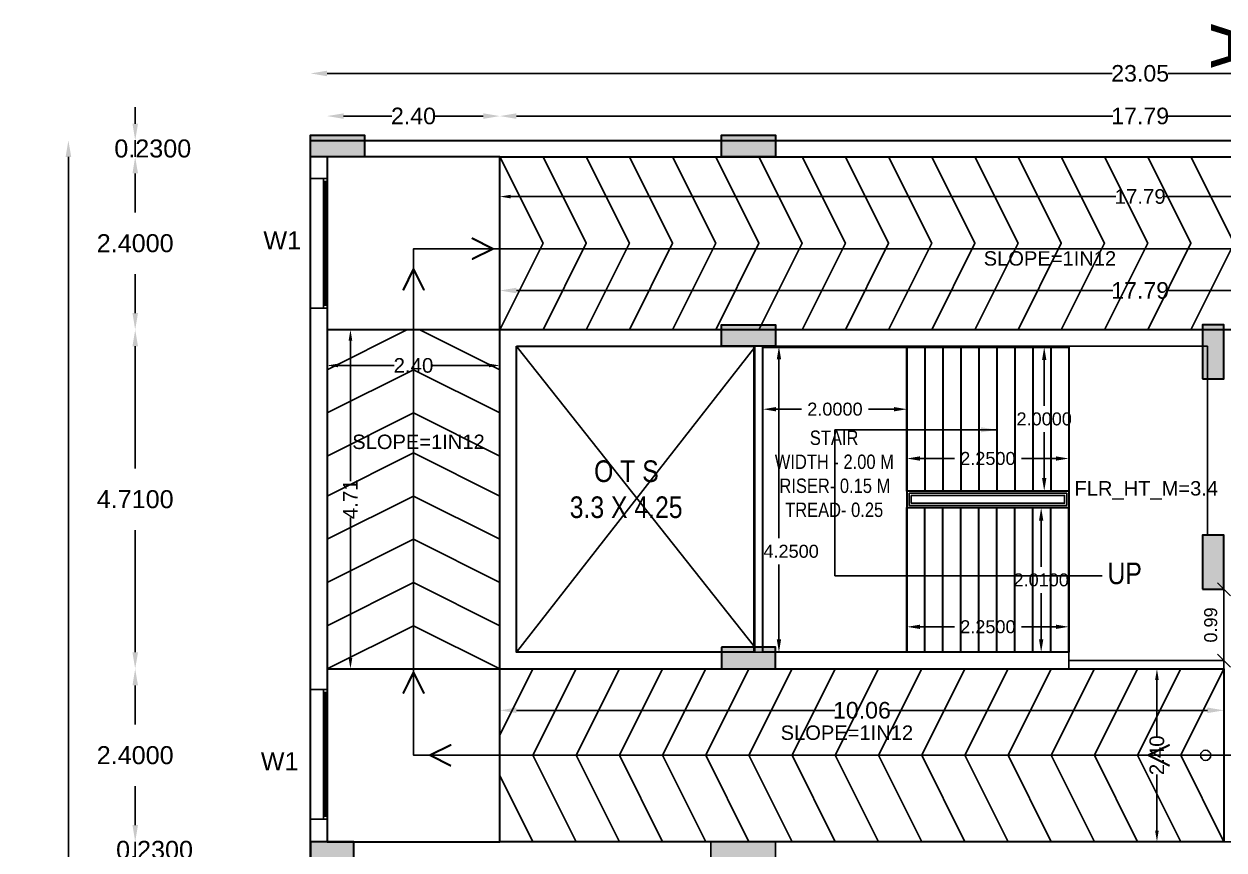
# Model space of a CAD drawing. Header units: metres. Extents: x -38 to 401, y 28 to 287.
# Drawn here: x 207.33 to 224, y 205.69 to 217.17 of the extents above; entities that cross this region are included whole.
import ezdxf

# ---------------------------------------------------------------- set-up
doc = ezdxf.new("R2010")
doc.units = ezdxf.units.M
for name, color, linetype in [('BLK_1_DA_RAMP_1', 30, 'Continuous'), ('BLK_1_FLR_0_BLT_UP_AREA', 1, 'Continuous'), ('BLK_1_FLR_0_BLT_UP_AREA_DEDUCT', 1, 'Continuous'), ('UBEAM', 1, 'Continuous'), ('UHATCH', 8, 'Continuous')]:
    doc.layers.add(name, color=color, linetype=linetype)
for name, color, linetype, lineweight in [('BLK_1_FLR_0_FIRESTAIR_1', 1, 'Continuous', 30), ('BLK_1_FLR_0_FIRESTAIR_1_FLIGHT_1', 7, 'Continuous', 30), ('BLK_1_FLR_0_FIRESTAIR_1_FLIGHT_2', 7, 'Continuous', 30), ('BLK_1_FLR_0_FIRESTAIR_1_LANDING_1', 7, 'Continuous', 30), ('UCOLUMN', 6, 'Continuous', 30)]:
    doc.layers.add(name, color=color, linetype=linetype, lineweight=lineweight)
doc.styles.get("Standard").update_dxf_attribs({"font": 'arial.ttf'})
doc.dimstyles.new('ED', dxfattribs={"dimscale": 0, "dimtxt": 0.18, "dimasz": 0.18, "dimexe": 0, "dimexo": 0, "dimgap": 0.09, "dimtad": 1, "dimtoh": 1, "dimzin": 3, "dimdsep": 46, "dimtxsty": 'Standard', "dimblk": 'OBLIQUE', "dimcen": 0.09, "dimse1": 1, "dimse2": 1, "dimclrd": 251, "dimclrt": 30, "dimadec": 0, "dimazin": 0, "dimtfac": 1, "dimtmove": 0, "dimatfit": 3, "dimldrblk": 'ARCHTICK', "dimfxl": 0, "dimtolj": 1, "dimtzin": 0, "dimarcsym": 0})
doc.dimstyles.new('ISO-25', dxfattribs={"dimtxt": 2.5, "dimasz": 2.5, "dimexe": 1.25, "dimexo": 0.625, "dimtad": 1, "dimtxsty": 'Standard', "dimcen": 2.5, "dimadec": 0, "dimazin": 0, "dimtfac": 1, "dimtmove": 0, "dimatfit": 3, "dimfxl": 0, "dimarcsym": 0})
doc.dimstyles.get("Standard").update_dxf_attribs({"dimtxt": 0.18, "dimasz": 0.18, "dimexe": 0.18, "dimexo": 0.0625, "dimgap": 0.09, "dimtad": 0, "dimtih": 1, "dimtoh": 1, "dimdec": 4, "dimzin": 0, "dimdsep": 46, "dimtxsty": 'Standard', "dimcen": 0.09, "dimadec": 0, "dimazin": 0, "dimtfac": 1, "dimtdec": 4, "dimtofl": 0, "dimtmove": 0, "dimatfit": 3, "dimfxl": 0, "dimtolj": 1, "dimtzin": 0, "dimarcsym": 0})
doc.dimstyles.new('STANDARD$0', dxfattribs={"dimtxt": 7, "dimasz": 3, "dimexe": 3, "dimexo": 1, "dimgap": 1.5, "dimtad": 1, "dimdec": 1, "dimzin": 1, "dimdsep": 46, "dimlunit": 4, "dimtxsty": 'Standard', "dimblk": 'OBLIQUE', "dimcen": 0.09375, "dimdle": 1, "dimclrd": 8, "dimclre": 8, "dimclrt": 7, "dimadec": 1, "dimazin": 0, "dimtfac": 1, "dimtdec": 1, "dimtix": 1, "dimtmove": 2, "dimatfit": 3, "dimldrblk": 'ARCHTICK', "dimfxl": 0, "dimfrac": 2, "dimtolj": 1, "dimtzin": 0, "dimarcsym": 0})

# ---------------------------------------------------------------- blocks, each defined once
blk = doc.blocks.new('*D192')
at = {"color": 0, "lineweight": -2}
for p, q in [((211.772, 215.887), (212.442, 215.887)), ((213.712, 215.887), (213.042, 215.887))]:
    blk.add_line(p, q, dxfattribs=at)
at = {"color": 0}
for points in [[(211.772, 215.925), (211.772, 215.848), (211.542, 215.887)], [(213.712, 215.925), (213.712, 215.848), (213.942, 215.887)]]:
    blk.add_solid(points, dxfattribs=at)
at = {"layer": 'Defpoints', "color": 0}
for p in [(213.942, 215.887), (211.542, 215.32), (213.942, 215.32)]:
    blk.add_point(p, dxfattribs=at)
at = {"color": 0, "lineweight": 25, "insert": (212.742, 215.887), "char_height": 0.23, "attachment_point": 5}
blk.add_mtext('\\A1;2.40', dxfattribs=at)
blk = doc.blocks.new('*D193')
at = {"color": 0, "lineweight": -2}
for p, q in [((214.172, 213.464), (222.459, 213.464)), ((231.502, 213.464), (223.214, 213.464))]:
    blk.add_line(p, q, dxfattribs=at)
at = {"color": 0}
for points in [[(214.172, 213.503), (214.172, 213.426), (213.942, 213.464)], [(231.502, 213.503), (231.502, 213.426), (231.732, 213.464)]]:
    blk.add_solid(points, dxfattribs=at)
at = {"layer": 'Defpoints', "color": 0}
for p in [(231.732, 213.464), (213.942, 212.92), (231.732, 212.915)]:
    blk.add_point(p, dxfattribs=at)
at = {"color": 0, "lineweight": 25, "insert": (222.837, 213.464), "char_height": 0.23, "attachment_point": 5}
blk.add_mtext('\\A1;17.79', dxfattribs=at)
blk = doc.blocks.new('*D1232')
at = {"layer": 'BLK_1_DA_RAMP_1', "color": 0, "lineweight": -2}
for p, q in [((214.172, 207.634), (218.595, 207.634)), ((223.772, 207.634), (219.349, 207.634))]:
    blk.add_line(p, q, dxfattribs=at)
at = {"layer": 'BLK_1_DA_RAMP_1', "color": 0}
for points in [[(214.172, 207.673), (214.172, 207.596), (213.942, 207.634)], [(223.772, 207.673), (223.772, 207.596), (224.002, 207.634)]]:
    blk.add_solid(points, dxfattribs=at)
at = {"layer": 'Defpoints', "color": 0}
for p in [(213.942, 208.21), (224.002, 208.21), (213.942, 207.634)]:
    blk.add_point(p, dxfattribs=at)
at = {"layer": 'BLK_1_DA_RAMP_1', "color": 0, "lineweight": 30, "insert": (218.972, 207.634), "char_height": 0.23, "attachment_point": 5}
blk.add_mtext('\\A1;10.06', dxfattribs=at)
blk = doc.blocks.new('*D185')
at = {"color": 0, "lineweight": -2}
for p, q in [((214.172, 215.887), (222.459, 215.887)), ((231.502, 215.887), (223.214, 215.887))]:
    blk.add_line(p, q, dxfattribs=at)
at = {"color": 0}
for points in [[(214.172, 215.925), (214.172, 215.848), (213.942, 215.887)], [(231.502, 215.925), (231.502, 215.848), (231.732, 215.887)]]:
    blk.add_solid(points, dxfattribs=at)
at = {"layer": 'Defpoints', "color": 0}
for p in [(231.732, 215.887), (213.942, 215.32), (231.732, 215.315)]:
    blk.add_point(p, dxfattribs=at)
at = {"color": 0, "lineweight": 25, "insert": (222.837, 215.887), "char_height": 0.23, "attachment_point": 5}
blk.add_mtext('\\A1;17.79', dxfattribs=at)
blk = doc.blocks.new('*D187')
at = {"color": 0, "lineweight": -2}
for p, q in [((211.542, 216.479), (222.446, 216.479)), ((234.132, 216.479), (223.228, 216.479))]:
    blk.add_line(p, q, dxfattribs=at)
at = {"color": 0}
for points in [[(211.542, 216.517), (211.542, 216.44), (211.312, 216.479)], [(234.132, 216.517), (234.132, 216.44), (234.362, 216.479)]]:
    blk.add_solid(points, dxfattribs=at)
at = {"layer": 'Defpoints', "color": 0}
for p in [(234.362, 216.479), (211.312, 215.55), (234.362, 215.55)]:
    blk.add_point(p, dxfattribs=at)
at = {"color": 0, "lineweight": 25, "insert": (222.837, 216.479), "char_height": 0.23, "attachment_point": 5}
blk.add_mtext('\\A1;23.05', dxfattribs=at)
blk = doc.blocks.new('600X600')
at = {"layer": 'UHATCH', "linetype": 'Continuous'}
h = blk.add_hatch(color=256, dxfattribs=at)
h.dxf.hatch_style = 1
h.paths.add_polyline_path([(600, 600), (0, 600), (0, 0), (600, 0)])
at = {"layer": 'UCOLUMN', "linetype": 'Continuous'}
blk.add_lwpolyline([(0, 0), (600, 0), (600, 600), (0, 600)], close=True, dxfattribs=at)
blk = doc.blocks.new('750 x 750')
blk.add_blockref('600X600', (0, 75))
blk = doc.blocks.new('300 x 750')
at = {"layer": 'UHATCH', "linetype": 'Continuous'}
h = blk.add_hatch(color=256, dxfattribs=at)
h.dxf.hatch_style = 1
h.paths.add_polyline_path([(750, 0), (750, 300), (0, 300), (0, 0)])
at = {"layer": 'UCOLUMN', "linetype": 'Continuous'}
blk.add_lwpolyline([(0, 300), (0, 0), (750, 0), (750, 300)], close=True, dxfattribs=at)
blk = doc.blocks.new('900 X 900')
at = {"linetype": 'Continuous'}
h = blk.add_hatch(color=256, dxfattribs=at)
h.dxf.hatch_style = 1
h.paths.add_polyline_path([(0, 150), (900, 150), (900, 750), (0, 750)])
blk.add_lwpolyline([(0, 150), (900, 150), (900, 750), (0, 750)], close=True, dxfattribs=at)
blk = doc.blocks.new('COLUMN LAYOUT')
at = {"layer": 'UBEAM', "color": 7, "linetype": 'Continuous', "xscale": -1, "rotation": 180}
for p in [(-21325, 40960), (-15615, 40960), (-15615, 38330)]:
    blk.add_blockref('300 x 750', p, dxfattribs=at)
at = {"layer": 'UBEAM', "color": 7, "linetype": 'Continuous', "rotation": 90.00000000242422}
for p in [(-8635, 37580), (-8635, 34655)]:
    blk.add_blockref('300 x 750', p, dxfattribs=at)
at = {"layer": 'UBEAM', "color": 7, "linetype": 'Continuous'}
for name, p in [('300 x 750', (-15615, 33550)), ('750 x 750', (-21325, 30475)), ('900 X 900', (-15765, 30400))]:
    blk.add_blockref(name, p, dxfattribs=at)
blk = doc.blocks.new('*D594')
at = {"color": 0, "lineweight": -2}
for p, q in [((208.876, 206.04), (208.876, 206.27)), ((208.876, 205.58), (208.876, 205.81)), ((208.876, 205.35), (208.876, 205.12))]:
    blk.add_line(p, q, dxfattribs=at)
at = {"color": 0}
for points in [[(208.838, 206.04), (208.915, 206.04), (208.876, 205.81)], [(208.838, 205.35), (208.915, 205.35), (208.876, 205.58)]]:
    blk.add_solid(points, dxfattribs=at)
at = {"layer": 'Defpoints', "color": 0}
for p in [(208.876, 205.81), (211.542, 205.81), (211.542, 205.58)]:
    blk.add_point(p, dxfattribs=at)
at = {"color": 0, "lineweight": 25, "insert": (209.145, 205.695), "char_height": 0.25, "attachment_point": 5}
blk.add_mtext('\\A1;0.2300', dxfattribs=at)
blk = doc.blocks.new('*D595')
at = {"color": 0, "lineweight": -2}
for p, q in [((208.876, 207.98), (208.876, 207.437)), ((208.876, 206.04), (208.876, 206.582))]:
    blk.add_line(p, q, dxfattribs=at)
at = {"color": 0}
for points in [[(208.838, 207.98), (208.915, 207.98), (208.876, 208.21)], [(208.838, 206.04), (208.915, 206.04), (208.876, 205.81)]]:
    blk.add_solid(points, dxfattribs=at)
at = {"layer": 'Defpoints', "color": 0}
for p in [(208.876, 208.21), (211.542, 208.21), (211.542, 205.81)]:
    blk.add_point(p, dxfattribs=at)
at = {"color": 0, "lineweight": 25, "insert": (208.876, 207.01), "char_height": 0.25, "attachment_point": 5}
blk.add_mtext('\\A1;2.4000', dxfattribs=at)
blk = doc.blocks.new('*D707')
at = {"color": 0, "lineweight": -2}
for p, q in [((208.876, 212.69), (208.876, 210.992)), ((208.876, 208.44), (208.876, 210.137))]:
    blk.add_line(p, q, dxfattribs=at)
at = {"color": 0}
for points in [[(208.838, 212.69), (208.915, 212.69), (208.876, 212.92)], [(208.838, 208.44), (208.915, 208.44), (208.876, 208.21)]]:
    blk.add_solid(points, dxfattribs=at)
at = {"layer": 'Defpoints', "color": 0}
for p in [(208.876, 212.92), (211.542, 212.92), (211.542, 208.21)]:
    blk.add_point(p, dxfattribs=at)
at = {"color": 0, "lineweight": 25, "insert": (208.876, 210.565), "char_height": 0.25, "attachment_point": 5}
blk.add_mtext('\\A1;4.7100', dxfattribs=at)
blk = doc.blocks.new('*D596')
at = {"color": 0, "lineweight": -2}
for p, q in [((208.876, 215.09), (208.876, 214.547)), ((208.876, 213.15), (208.876, 213.692))]:
    blk.add_line(p, q, dxfattribs=at)
at = {"color": 0}
for points in [[(208.838, 215.09), (208.915, 215.09), (208.876, 215.32)], [(208.838, 213.15), (208.915, 213.15), (208.876, 212.92)]]:
    blk.add_solid(points, dxfattribs=at)
at = {"layer": 'Defpoints', "color": 0}
for p in [(208.876, 215.32), (211.542, 215.32), (211.542, 212.92)]:
    blk.add_point(p, dxfattribs=at)
at = {"color": 0, "lineweight": 25, "insert": (208.876, 214.12), "char_height": 0.25, "attachment_point": 5}
blk.add_mtext('\\A1;2.4000', dxfattribs=at)
blk = doc.blocks.new('*D597')
at = {"color": 0, "lineweight": -2}
for p, q in [((208.876, 215.78), (208.876, 216.01)), ((208.876, 215.32), (208.876, 215.55)), ((208.876, 215.09), (208.876, 214.86))]:
    blk.add_line(p, q, dxfattribs=at)
at = {"color": 0}
for points in [[(208.838, 215.78), (208.915, 215.78), (208.876, 215.55)], [(208.838, 215.09), (208.915, 215.09), (208.876, 215.32)]]:
    blk.add_solid(points, dxfattribs=at)
at = {"layer": 'Defpoints', "color": 0}
for p in [(208.876, 215.55), (211.59, 215.55), (211.542, 215.32)]:
    blk.add_point(p, dxfattribs=at)
at = {"color": 0, "lineweight": 25, "insert": (209.12, 215.435), "char_height": 0.25, "attachment_point": 5}
blk.add_mtext('\\A1;0.2300', dxfattribs=at)
blk = doc.blocks.new('*D598')
at = {"color": 0, "lineweight": -2}
for p, q in [((207.948, 215.32), (207.948, 189.303)), ((207.948, 162.43), (207.948, 188.447))]:
    blk.add_line(p, q, dxfattribs=at)
at = {"color": 0}
for points in [[(207.91, 215.32), (207.987, 215.32), (207.948, 215.55)], [(207.91, 162.43), (207.987, 162.43), (207.948, 162.2)]]:
    blk.add_solid(points, dxfattribs=at)
at = {"layer": 'Defpoints', "color": 0}
for p in [(207.948, 215.55), (211.336, 215.55), (211.312, 162.2)]:
    blk.add_point(p, dxfattribs=at)
at = {"color": 0, "lineweight": 25, "insert": (207.948, 188.875), "char_height": 0.25, "attachment_point": 5}
blk.add_mtext('\\A1;53.3500', dxfattribs=at)
blk = doc.blocks.new('*D751')
at = {"layer": 'BLK_1_DA_RAMP_1', "color": 0, "lineweight": -2}
for p, q in [((213.942, 214.858), (213.942, 214.769)), ((214.094, 214.769), (222.501, 214.769)), ((231.579, 214.769), (223.173, 214.769)), ((231.732, 214.858), (231.732, 214.769))]:
    blk.add_line(p, q, dxfattribs=at)
at = {"layer": 'BLK_1_DA_RAMP_1', "color": 0}
for points in [[(214.094, 214.794), (214.094, 214.743), (213.942, 214.769)], [(231.579, 214.794), (231.579, 214.743), (231.732, 214.769)]]:
    blk.add_solid(points, dxfattribs=at)
at = {"layer": 'Defpoints', "color": 0}
for p in [(213.942, 215.32), (231.732, 215.32), (231.732, 214.769)]:
    blk.add_point(p, dxfattribs=at)
at = {"layer": 'BLK_1_DA_RAMP_1', "color": 0, "lineweight": 30, "insert": (222.837, 214.769), "char_height": 0.2032, "attachment_point": 5}
blk.add_mtext('\\A1;17.79', dxfattribs=at)
blk = doc.blocks.new('*D752')
at = {"layer": 'BLK_1_DA_RAMP_1', "color": 0, "lineweight": -2}
for p, q in [((211.777, 212.92), (211.866, 212.92)), ((211.866, 212.767), (211.866, 210.815)), ((211.866, 208.362), (211.866, 210.314)), ((211.777, 208.21), (211.866, 208.21))]:
    blk.add_line(p, q, dxfattribs=at)
at = {"layer": 'BLK_1_DA_RAMP_1', "color": 0}
for points in [[(211.841, 212.767), (211.892, 212.767), (211.866, 212.92)], [(211.841, 208.362), (211.892, 208.362), (211.866, 208.21)]]:
    blk.add_solid(points, dxfattribs=at)
at = {"layer": 'Defpoints', "color": 0}
for p in [(211.542, 212.92), (211.542, 208.21), (211.866, 208.21)]:
    blk.add_point(p, dxfattribs=at)
at = {"layer": 'BLK_1_DA_RAMP_1', "color": 0, "lineweight": 30, "insert": (211.866, 210.565), "char_height": 0.2032, "attachment_point": 5, "rotation": 90}
blk.add_mtext('\\A1;4.71', dxfattribs=at)
blk = doc.blocks.new('*D755')
at = {"layer": 'BLK_1_DA_RAMP_1', "color": 0, "lineweight": -2}
for p, q in [((211.542, 212.513), (211.542, 212.423)), ((211.694, 212.423), (212.474, 212.423)), ((213.789, 212.423), (213.009, 212.423)), ((213.942, 212.513), (213.942, 212.423))]:
    blk.add_line(p, q, dxfattribs=at)
at = {"layer": 'BLK_1_DA_RAMP_1', "color": 0}
for points in [[(211.694, 212.449), (211.694, 212.398), (211.542, 212.423)], [(213.789, 212.449), (213.789, 212.398), (213.942, 212.423)]]:
    blk.add_solid(points, dxfattribs=at)
at = {"layer": 'Defpoints', "color": 0}
for p in [(211.542, 212.92), (213.942, 212.92), (211.542, 212.423)]:
    blk.add_point(p, dxfattribs=at)
at = {"layer": 'BLK_1_DA_RAMP_1', "color": 0, "lineweight": 30, "insert": (212.742, 212.423), "char_height": 0.2032, "attachment_point": 5}
blk.add_mtext('\\A1;2.40', dxfattribs=at)
blk = doc.blocks.new('*D1119')
at = {"layer": 'BLK_1_FLR_0_FIRESTAIR_1_LANDING_1', "color": 0, "linetype": 'Continuous', "lineweight": -2}
for p, q in [((217.597, 211.768), (217.597, 211.996)), ((219.597, 211.768), (219.597, 211.996))]:
    blk.add_line(p, q, dxfattribs=at)
at = {"layer": 'BLK_1_FLR_0_FIRESTAIR_1_LANDING_1', "color": 0, "lineweight": -2}
for p, q in [((217.777, 211.816), (218.132, 211.816)), ((219.417, 211.816), (219.062, 211.816))]:
    blk.add_line(p, q, dxfattribs=at)
at = {"layer": 'BLK_1_FLR_0_FIRESTAIR_1_LANDING_1', "color": 0, "linetype": 'Continuous'}
for points in [[(217.777, 211.846), (217.777, 211.786), (217.597, 211.816)], [(219.417, 211.846), (219.417, 211.786), (219.597, 211.816)]]:
    blk.add_solid(points, dxfattribs=at)
at = {"layer": 'Defpoints', "color": 0, "linetype": 'Continuous'}
for p in [(219.597, 211.816), (217.597, 211.706), (219.597, 211.706)]:
    blk.add_point(p, dxfattribs=at)
at = {"layer": 'BLK_1_FLR_0_FIRESTAIR_1_LANDING_1', "color": 0, "linetype": 'Continuous', "insert": (218.597, 211.816), "char_height": 0.18, "attachment_point": 5}
blk.add_mtext('\\A1;2.0000', dxfattribs=at)
blk = doc.blocks.new('*D1127')
at = {"layer": 'BLK_1_FLR_0_FIRESTAIR_1_FLIGHT_1', "color": 0, "linetype": 'Continuous', "lineweight": -2}
for p, q in [((219.597, 208.502), (219.597, 208.974)), ((221.847, 208.502), (221.847, 208.974)), ((219.777, 208.794), (220.257, 208.794)), ((221.667, 208.794), (221.187, 208.794))]:
    blk.add_line(p, q, dxfattribs=at)
at = {"layer": 'BLK_1_FLR_0_FIRESTAIR_1_FLIGHT_1', "color": 0, "linetype": 'Continuous'}
for points in [[(219.777, 208.824), (219.777, 208.764), (219.597, 208.794)], [(221.667, 208.824), (221.667, 208.764), (221.847, 208.794)]]:
    blk.add_solid(points, dxfattribs=at)
at = {"layer": 'Defpoints', "color": 0, "linetype": 'Continuous'}
for p in [(221.847, 208.794), (219.597, 208.44), (221.847, 208.44)]:
    blk.add_point(p, dxfattribs=at)
at = {"layer": 'BLK_1_FLR_0_FIRESTAIR_1_FLIGHT_1', "color": 0, "linetype": 'Continuous', "insert": (220.722, 208.794), "char_height": 0.18, "attachment_point": 5}
blk.add_mtext('\\A1;2.2500', dxfattribs=at)
blk = doc.blocks.new('*D1135')
at = {"layer": 'BLK_1_FLR_0_FIRESTAIR_1_FLIGHT_2', "color": 0, "linetype": 'Continuous', "lineweight": -2}
for p, q in [((219.597, 210.742), (219.597, 211.311)), ((221.847, 210.742), (221.847, 211.311)), ((219.777, 211.131), (220.257, 211.131)), ((221.667, 211.131), (221.187, 211.131))]:
    blk.add_line(p, q, dxfattribs=at)
at = {"layer": 'BLK_1_FLR_0_FIRESTAIR_1_FLIGHT_2', "color": 0, "linetype": 'Continuous'}
for points in [[(219.777, 211.161), (219.777, 211.101), (219.597, 211.131)], [(221.667, 211.161), (221.667, 211.101), (221.847, 211.131)]]:
    blk.add_solid(points, dxfattribs=at)
at = {"layer": 'Defpoints', "color": 0, "linetype": 'Continuous'}
for p in [(221.847, 211.131), (219.597, 210.68), (221.847, 210.68)]:
    blk.add_point(p, dxfattribs=at)
at = {"layer": 'BLK_1_FLR_0_FIRESTAIR_1_FLIGHT_2', "color": 0, "linetype": 'Continuous', "insert": (220.722, 211.131), "char_height": 0.18, "attachment_point": 5}
blk.add_mtext('\\A1;2.2500', dxfattribs=at)
blk = doc.blocks.new('*D1143')
at = {"layer": 'BLK_1_FLR_0_FIRESTAIR_1_FLIGHT_1', "color": 0, "linetype": 'Continuous', "lineweight": -2}
for p, q in [((221.584, 210.45), (221.282, 210.45)), ((221.462, 210.27), (221.462, 209.627)), ((221.462, 208.62), (221.462, 209.263)), ((221.584, 208.44), (221.282, 208.44))]:
    blk.add_line(p, q, dxfattribs=at)
at = {"layer": 'BLK_1_FLR_0_FIRESTAIR_1_FLIGHT_1', "color": 0, "linetype": 'Continuous'}
for points in [[(221.432, 210.27), (221.492, 210.27), (221.462, 210.45)], [(221.432, 208.62), (221.492, 208.62), (221.462, 208.44)]]:
    blk.add_solid(points, dxfattribs=at)
at = {"layer": 'Defpoints', "color": 0, "linetype": 'Continuous'}
for p in [(221.647, 210.45), (221.462, 208.44), (221.647, 208.44)]:
    blk.add_point(p, dxfattribs=at)
at = {"layer": 'BLK_1_FLR_0_FIRESTAIR_1_FLIGHT_1', "color": 0, "linetype": 'Continuous', "insert": (221.462, 209.445), "char_height": 0.18, "attachment_point": 5}
blk.add_mtext('\\A1;2.0100', dxfattribs=at)
blk = doc.blocks.new('*D1144')
at = {"layer": 'BLK_1_FLR_0_FIRESTAIR_1_FLIGHT_2', "color": 0, "linetype": 'Continuous', "lineweight": -2}
for p, q in [((221.584, 212.68), (221.324, 212.68)), ((221.504, 212.5), (221.504, 211.862)), ((221.504, 210.86), (221.504, 211.498)), ((221.584, 210.68), (221.324, 210.68))]:
    blk.add_line(p, q, dxfattribs=at)
at = {"layer": 'BLK_1_FLR_0_FIRESTAIR_1_FLIGHT_2', "color": 0, "linetype": 'Continuous'}
for points in [[(221.474, 212.5), (221.534, 212.5), (221.504, 212.68)], [(221.474, 210.86), (221.534, 210.86), (221.504, 210.68)]]:
    blk.add_solid(points, dxfattribs=at)
at = {"layer": 'Defpoints', "color": 0, "linetype": 'Continuous'}
for p in [(221.504, 212.68), (221.647, 212.68), (221.647, 210.68)]:
    blk.add_point(p, dxfattribs=at)
at = {"layer": 'BLK_1_FLR_0_FIRESTAIR_1_FLIGHT_2', "color": 0, "linetype": 'Continuous', "insert": (221.504, 211.68), "char_height": 0.18, "attachment_point": 5}
blk.add_mtext('\\A1;2.0000', dxfattribs=at)
blk = doc.blocks.new('*D1145')
at = {"layer": 'BLK_1_FLR_0_FIRESTAIR_1_LANDING_1', "color": 0, "linetype": 'Continuous', "lineweight": -2}
for p, q in [((217.659, 212.69), (217.999, 212.69)), ((217.659, 208.44), (217.999, 208.44))]:
    blk.add_line(p, q, dxfattribs=at)
at = {"layer": 'BLK_1_FLR_0_FIRESTAIR_1_LANDING_1', "color": 0, "lineweight": -2}
for p, q in [((217.819, 212.51), (217.819, 210.024)), ((217.819, 208.62), (217.819, 209.661))]:
    blk.add_line(p, q, dxfattribs=at)
at = {"layer": 'BLK_1_FLR_0_FIRESTAIR_1_LANDING_1', "color": 0, "linetype": 'Continuous'}
for points in [[(217.789, 212.51), (217.849, 212.51), (217.819, 212.69)], [(217.789, 208.62), (217.849, 208.62), (217.819, 208.44)]]:
    blk.add_solid(points, dxfattribs=at)
at = {"layer": 'Defpoints', "color": 0, "linetype": 'Continuous'}
for p in [(217.597, 212.69), (217.597, 208.44), (217.819, 208.44)]:
    blk.add_point(p, dxfattribs=at)
at = {"layer": 'BLK_1_FLR_0_FIRESTAIR_1_LANDING_1', "color": 0, "linetype": 'Continuous', "insert": (217.988, 209.842), "char_height": 0.18, "attachment_point": 5}
blk.add_mtext('\\A1;4.2500', dxfattribs=at)
blk = doc.blocks.new('*D1233')
at = {"layer": 'BLK_1_DA_RAMP_1', "color": 0, "lineweight": -2}
for p, q in [((223.159, 208.21), (223.07, 208.21)), ((223.07, 208.057), (223.07, 207.277)), ((223.07, 205.962), (223.07, 206.742)), ((223.159, 205.81), (223.07, 205.81))]:
    blk.add_line(p, q, dxfattribs=at)
at = {"layer": 'BLK_1_DA_RAMP_1', "color": 0}
for points in [[(223.045, 208.057), (223.095, 208.057), (223.07, 208.21)], [(223.045, 205.962), (223.095, 205.962), (223.07, 205.81)]]:
    blk.add_solid(points, dxfattribs=at)
at = {"layer": 'Defpoints', "color": 0}
for p in [(223.07, 208.21), (224.002, 208.21), (224.002, 205.81)]:
    blk.add_point(p, dxfattribs=at)
at = {"layer": 'BLK_1_DA_RAMP_1', "color": 0, "lineweight": 30, "insert": (223.07, 207.01), "char_height": 0.2032, "attachment_point": 5, "rotation": 90}
blk.add_mtext('\\A1;2.40', dxfattribs=at)
blk = doc.blocks.new('_Oblique')
at = {"color": 0, "linetype": 'ByBlock', "lineweight": -2}
blk.add_line((-0.5, -0.5), (0.5, 0.5), dxfattribs=at)
blk = doc.blocks.new('*D1236')
at = {"color": 251, "lineweight": -2}
blk.add_line((224, 209.315), (224, 208.325), dxfattribs=at)
at = {"layer": 'Defpoints', "color": 0}
for p in [(224.002, 209.315), (224, 208.325), (224.002, 208.325)]:
    blk.add_point(p, dxfattribs=at)
at = {"color": 251, "lineweight": -2, "xscale": 0.18, "yscale": 0.18, "zscale": 0.18}
for p, rotation in [((224, 209.315), 90), ((224, 208.325), 270)]:
    blk.add_blockref('_Oblique', p, dxfattribs=dict(at, rotation=rotation))
at = {"color": 30, "insert": (223.818, 208.82), "char_height": 0.18, "attachment_point": 5, "rotation": 90}
blk.add_mtext('\\A1;0.99', dxfattribs=at)
blk = doc.blocks.new('_ArchTick')
at = {"color": 0, "linetype": 'ByBlock', "const_width": 0.15}
blk.add_lwpolyline([(-0.5, -0.5), (0.5, 0.5)], dxfattribs=at)

msp = doc.modelspace()

# ---------------------------------------------------------------- linework, layer by layer
at = {"color": 7, "lineweight": 25}
for p, q in [((232.93182, 215.54979), (211.31182, 215.54979)), ((211.31182, 215.54979), (211.31182, 215.01979)), ((211.54182, 215.01979), (211.54182, 215.31979)), ((211.54182, 215.31979), (231.50182, 215.31979)), ((213.94182, 212.91979), (213.94182, 215.31979)), ((211.54182, 215.01979), (211.31182, 215.01979)), ((211.31182, 213.21979), (211.31182, 215.01979)), ((211.49071, 214.9772), (211.4907, 213.23584)), ((211.51274, 213.26238), (211.51275, 214.9772)), ((211.52126, 213.26238), (211.52127, 214.9772)), ((211.54181, 213.23584), (211.54182, 214.9772)), ((211.31182, 213.21979), (211.31182, 207.92306)), ((211.54182, 213.21979), (211.31182, 213.21979)), ((211.54182, 207.92306), (211.54182, 213.21979)), ((213.94182, 212.91979), (211.54181, 212.9198)), ((213.94182, 208.20979), (213.94182, 212.91979)), ((213.94182, 212.91979), (231.50182, 212.91979)), ((214.17187, 208.43979), (214.17187, 212.68979)), ((214.17187, 212.68979), (223.77184, 212.68979)), ((223.77184, 212.68979), (223.77184, 210.06513)), ((221.84684, 208.43979), (214.17187, 208.43979)), ((221.84684, 208.43979), (221.84684, 208.20979)), ((221.84684, 208.20979), (221.84684, 208.43979)), ((221.84684, 208.32479), (224.00025, 208.32479)), ((224.00025, 208.32479), (224.00182, 208.20822)), ((213.94182, 208.20979), (211.54182, 208.2098)), ((224.00184, 208.20979), (213.94182, 208.20979)), ((213.94182, 208.20979), (213.94182, 205.80979)), ((221.60182, 208.20979), (221.00182, 207.00979)), ((224.00182, 208.20979), (224.00182, 205.80979)), ((211.54182, 207.92306), (211.31182, 207.92306)), ((211.31182, 206.12306), (211.31182, 207.92306)), ((211.49071, 207.88047), (211.4907, 206.13911)), ((211.51274, 206.16565), (211.51275, 207.88047)), ((211.52125, 206.16565), (211.52126, 207.88047)), ((211.54181, 206.13911), (211.54182, 207.88047)), ((221.00182, 207.00979), (221.60182, 205.80979)), ((224.12438, 207.00979), (222.95839, 207.00979)), ((211.31182, 206.12306), (211.31182, 205.80979)), ((211.31182, 206.12306), (211.31182, 205.80979)), ((211.54182, 206.12306), (211.31182, 206.12306)), ((211.54182, 205.80979), (211.54181, 206.12306)), ((211.54182, 205.80979), (224.45257, 205.80979))]:
    msp.add_line(p, q, dxfattribs=at)
for p, q in [((214.17187, 208.43979), (217.48184, 212.67979)), ((214.18184, 212.67979), (217.48184, 208.50979)), ((217.48184, 212.68979), (217.48184, 208.43979)), ((217.59684, 212.68979), (217.59684, 208.43979)), ((219.59684, 212.68979), (219.59684, 210.56479)), ((219.84684, 212.68979), (219.84684, 210.67979)), ((220.09684, 212.68979), (220.09684, 210.67979)), ((220.34684, 212.68979), (220.34684, 210.67979)), ((220.59684, 212.68979), (220.59684, 210.67979)), ((220.84684, 212.68979), (220.84684, 210.67979)), ((221.09684, 212.68979), (221.09684, 210.67979)), ((221.34684, 212.68979), (221.34684, 210.67979)), ((221.59684, 212.68979), (221.59684, 210.67979)), ((219.59684, 210.67979), (221.84684, 210.67979)), ((219.59684, 208.43979), (219.59684, 210.56479)), ((221.84684, 208.43979), (221.84684, 210.56479)), ((219.59684, 210.44979), (221.84684, 210.44979)), ((219.84684, 208.43979), (219.84684, 210.44979)), ((220.09684, 208.43979), (220.09684, 210.44979)), ((220.34684, 208.43979), (220.34684, 210.44979)), ((220.59684, 208.43979), (220.59684, 210.44979)), ((220.84684, 208.43979), (220.84684, 210.44979)), ((221.09684, 208.43979), (221.09684, 210.44979)), ((221.34684, 208.43979), (221.34684, 210.44979)), ((221.59684, 208.43979), (221.59684, 210.44979)), ((218.59684, 209.50229), (222.30883, 209.50229))]:
    msp.add_line(p, q)
at = {"color": 1}
msp.add_line((221.84684, 208.43979), (221.84684, 208.32479), dxfattribs=at)
at = {"color": 0, "lineweight": 30}
for points in [[(213.94183, 215.31979), (211.54182, 215.31979), (211.54182, 205.80979), (213.94183, 205.80979)], [(213.94182, 215.31979), (231.50182, 215.31979), (231.50182, 212.91979), (213.94182, 212.91979)]]:
    msp.add_lwpolyline(points, close=True, dxfattribs=at)
at = {"color": 7, "lineweight": 25}
for points in [[(213.94183, 212.91979), (214.54183, 214.11979), (213.94183, 215.31979)], [(214.54183, 212.91979), (215.14183, 214.11979), (214.54183, 215.31979)], [(215.14183, 212.91979), (215.74183, 214.11979), (215.14183, 215.31979)], [(215.74183, 212.91979), (216.34183, 214.11979), (215.74183, 215.31979)], [(216.34183, 212.91979), (216.94183, 214.11979), (216.34183, 215.31979)], [(216.94183, 212.91979), (217.54183, 214.11979), (216.94183, 215.31979)], [(217.54183, 212.91979), (218.14183, 214.11979), (217.54183, 215.31979)], [(218.14183, 212.91979), (218.74183, 214.11979), (218.14183, 215.31979)], [(218.74183, 212.91979), (219.34183, 214.11979), (218.74183, 215.31979)], [(219.34182, 212.91979), (219.94182, 214.11979), (219.34182, 215.31979)], [(219.94182, 212.91979), (220.54182, 214.11979), (219.94182, 215.31979)], [(220.54182, 212.91979), (221.14182, 214.11979), (220.54182, 215.31979)], [(221.14182, 212.91979), (221.74182, 214.11979), (221.14182, 215.31979)], [(221.74182, 212.91979), (222.34182, 214.11979), (221.74182, 215.31979)], [(222.34182, 212.91979), (222.94182, 214.11979), (222.34182, 215.31979)], [(222.94182, 212.91979), (223.54182, 214.11979), (222.94182, 215.31979)], [(223.54182, 212.91979), (224.14182, 214.11979), (223.54182, 215.31979)], [(223.10183, 207.00979), (212.74345, 207.00979), (212.74345, 214.04497), (232.90622, 214.04497), (232.90622, 207.00979), (225.50183, 207.00979)], [(212.65183, 212.9198), (211.54182, 212.36479)], [(213.94182, 212.36479), (212.83181, 212.9198)], [(213.94182, 211.76479), (212.74182, 212.36479), (211.54182, 211.76479)], [(213.94182, 211.16479), (212.74182, 211.76479), (211.54182, 211.16479)], [(213.94182, 210.60979), (212.74182, 211.20979), (211.54182, 210.60979)], [(213.94182, 210.00979), (212.74182, 210.60979), (211.54182, 210.00979)], [(213.94182, 209.40979), (212.74182, 210.00979), (211.54182, 209.40979)], [(213.94182, 208.80979), (212.74182, 209.40979), (211.54182, 208.80979)], [(213.94182, 208.20979), (212.74182, 208.80979), (211.54182, 208.20979)], [(214.40182, 208.20979), (213.94182, 207.28979)], [(215.00182, 208.20979), (214.40182, 207.00979), (215.00182, 205.80979)], [(215.60182, 208.20979), (215.00182, 207.00979), (215.60182, 205.80979)], [(216.20182, 208.20979), (215.60182, 207.00979), (216.20182, 205.80979)], [(216.80182, 208.20979), (216.20182, 207.00979), (216.80182, 205.80979)], [(217.40182, 208.20979), (216.80182, 207.00979), (217.40182, 205.80979)], [(218.00182, 208.20979), (217.40182, 207.00979), (218.00182, 205.80979)], [(218.60182, 208.20979), (218.00182, 207.00979), (218.60182, 205.80979)], [(219.20182, 208.20979), (218.60182, 207.00979), (219.20182, 205.80979)], [(219.80182, 208.20979), (219.20182, 207.00979), (219.80182, 205.80979)], [(220.40182, 208.20979), (219.80182, 207.00979), (220.40182, 205.80979)], [(221.00182, 208.20979), (220.40182, 207.00979), (221.00182, 205.80979)], [(222.20182, 208.20979), (221.60182, 207.00979), (222.20182, 205.80979)], [(222.80182, 208.20979), (222.20182, 207.00979), (222.80182, 205.80979)], [(223.40182, 208.20979), (222.80182, 207.00979), (223.40182, 205.80979)], [(224.00182, 208.20979), (223.40182, 207.00979), (224.00182, 205.80979)], [(213.94182, 206.72979), (214.40182, 205.80979)], [(211.31182, 205.80979), (211.31182, 198.97979), (222.17182, 198.97979), (222.17182, 199.85029)]]:
    msp.add_lwpolyline(points, dxfattribs=at)
for points in [[(211.54182, 214.9772), (211.49071, 214.9772), (211.49071, 215.01979), (211.54182, 215.01979)], [(213.55653, 213.90231), (213.56067, 213.89777), (213.84582, 214.04014), (213.84168, 214.04468), (213.84582, 214.04922), (213.56067, 214.1916), (213.55653, 214.18706), (213.84168, 214.04468)], [(212.88583, 213.4707), (212.89037, 213.47484), (212.748, 213.75998), (212.74345, 213.75584), (212.73891, 213.75998), (212.59654, 213.47484), (212.60108, 213.4707), (212.74345, 213.75584)], [(211.54181, 213.26238), (211.4907, 213.26238), (211.4907, 213.21979), (211.54181, 213.21979)], [(212.88583, 207.8704), (212.89037, 207.87454), (212.748, 208.15969), (212.74345, 208.15555), (212.73891, 208.15969), (212.59654, 207.87454), (212.60108, 207.8704), (212.74345, 208.15555)], [(211.54182, 207.88047), (211.49071, 207.88047), (211.49071, 207.92306), (211.54182, 207.92306)], [(213.26175, 206.86742), (213.25761, 206.86288), (212.97246, 207.00525), (212.9766, 207.00979), (212.97246, 207.01433), (213.25761, 207.15671), (213.26175, 207.15216), (212.9766, 207.00979)], [(223.24353, 206.86742), (223.23939, 206.86288), (222.95424, 207.00525), (222.95839, 207.00979), (222.95424, 207.01433), (223.23939, 207.15671), (223.24353, 207.15216), (222.95839, 207.00979)], [(211.54181, 206.16565), (211.4907, 206.16565), (211.4907, 206.12306), (211.54181, 206.12306)]]:
    msp.add_lwpolyline(points, close=True, dxfattribs=at)
for points in [[(219.59684, 210.67979), (221.84684, 210.67979), (221.84684, 210.44979), (219.59684, 210.44979)], [(219.62684, 210.64979), (221.81684, 210.64979), (221.81684, 210.47979), (219.62684, 210.47979)], [(219.65684, 210.61979), (221.78684, 210.61979), (221.78684, 210.50979), (219.65684, 210.50979)]]:
    msp.add_lwpolyline(points, close=True)
msp.add_circle((223.74666, 207.00979), 0.07122, dxfattribs=at)
at = {"layer": 'BLK_1_DA_RAMP_1', "color": 1, "lineweight": 30}
msp.add_lwpolyline([(217.02182, 212.91979), (213.94182, 212.91979), (213.94182, 215.31979), (231.73182, 215.31979), (231.73182, 212.91979), (217.83756, 212.91979)], dxfattribs=at)
for points in [[(213.94182, 212.9198), (211.54181, 212.9198), (211.54181, 208.2098), (213.94183, 208.2098)], [(213.94182, 208.20979), (224.00182, 208.20979), (224.00182, 205.80979), (213.94182, 205.80979)]]:
    msp.add_lwpolyline(points, close=True, dxfattribs=at)
at = {"layer": 'BLK_1_FLR_0_BLT_UP_AREA', "color": 12, "lineweight": 30}
msp.add_lwpolyline([(211.31182, 162.19968), (211.31182, 215.54979), (234.36182, 215.54979), (234.36182, 205.57979), (232.86182, 205.57979), (232.86182, 162.19968)], close=True, dxfattribs=at)
at = {"layer": 'BLK_1_FLR_0_BLT_UP_AREA_DEDUCT', "color": 12, "lineweight": 30}
msp.add_lwpolyline([(214.17187, 212.68979), (217.47187, 212.68979), (217.47187, 208.43979), (214.17187, 208.43979)], close=True, dxfattribs=at)
at = {"layer": 'BLK_1_FLR_0_FIRESTAIR_1', "color": 1, "linetype": 'Continuous'}
msp.add_lwpolyline([(217.59684, 212.68979), (221.84684, 212.68979), (221.84684, 208.43979), (217.59684, 208.43979)], close=True, dxfattribs=at)
at = {"layer": 'BLK_1_FLR_0_FIRESTAIR_1_FLIGHT_1', "color": 7, "linetype": 'Continuous'}
for p, q in [((219.59684, 208.43979), (219.59684, 210.44979)), ((219.84684, 208.43979), (219.84684, 210.44979)), ((220.09684, 208.43979), (220.09684, 210.44979)), ((220.34684, 208.43979), (220.34684, 210.44979)), ((220.59684, 208.43979), (220.59684, 210.44979)), ((220.84684, 208.43979), (220.84684, 210.44979)), ((221.09684, 208.43979), (221.09684, 210.44979)), ((221.34684, 208.43979), (221.34684, 210.44979)), ((221.59684, 208.43979), (221.59684, 210.44979)), ((221.84684, 208.43979), (221.84684, 210.44979))]:
    msp.add_line(p, q, dxfattribs=at)
msp.add_lwpolyline([(219.59684, 210.44979), (221.84684, 210.44979), (221.84684, 208.43979), (219.59684, 208.43979)], close=True, dxfattribs=at)
at = {"layer": 'BLK_1_FLR_0_FIRESTAIR_1_FLIGHT_2', "color": 7, "linetype": 'Continuous'}
for p, q in [((219.59684, 212.67979), (219.59684, 210.66979)), ((219.84684, 212.68979), (219.84684, 210.67979)), ((220.09684, 212.68979), (220.09684, 210.67979)), ((220.34684, 212.68979), (220.34684, 210.67979)), ((220.59684, 212.68979), (220.59684, 210.67979)), ((220.84684, 212.68979), (220.84684, 210.67979)), ((221.09684, 212.68979), (221.09684, 210.67979)), ((221.34684, 212.68979), (221.34684, 210.67979)), ((221.59684, 212.68979), (221.59684, 210.67979)), ((221.84684, 212.68979), (221.84684, 210.67979))]:
    msp.add_line(p, q, dxfattribs=at)
msp.add_lwpolyline([(219.59684, 212.67979), (221.84684, 212.67979), (221.84684, 210.67979), (219.59684, 210.67979)], close=True, dxfattribs=at)
at = {"layer": 'BLK_1_FLR_0_FIRESTAIR_1_LANDING_1'}
msp.add_lwpolyline([(217.59684, 212.67979), (219.59684, 212.67979), (219.59684, 208.43979), (217.59684, 208.43979)], close=True, dxfattribs=at)

# ---------------------------------------------------------------- block references
at = {"color": 7, "lineweight": 25, "xscale": 0.001, "yscale": 0.001, "zscale": 0.001}
msp.add_blockref('COLUMN LAYOUT', (232.63682, 174.65979), dxfattribs=at)
msp.add_blockref('COLUMN LAYOUT', (232.63682, 174.65979), dxfattribs=at)

# ---------------------------------------------------------------- texts
at = {"color": 7, "lineweight": 25, "insert": (224.62132, 217.72035), "char_height": 0.8, "width": 1.7202398, "attachment_point": 1, "rotation": 270}
msp.add_mtext('{\\fArial Narrow|b0|i0|c0|p34;\\W2.17167; \\W1;A}', dxfattribs=at)
at = {"color": 7, "lineweight": 25, "char_height": 0.25, "attachment_point": 1}
for insert in [(210.65686, 214.28607), (210.62086, 207.05307)]:
    msp.add_mtext_dynamic_manual_height_columns('W1', width=331.5310086, gutter_width=1000, heights=[0], dxfattribs=dict(at, insert=insert))
at = {"color": 7, "lineweight": 25, "width": 1.8424125, "attachment_point": 1}
for s, insert, char_height in [('{\\fArial Narrow|b0|i0|c0|p34;\\W9.27075; \\W1;STAIR\\P{\\W1.631566; }WIDTH - 2.00 M\\P{\\W2.642273; }RISER- 0.15 M\\P{\\W3.888526; }TREAD- 0.25}', (217.65751, 211.51955, -12.79858), 0.2), ('{\\fArial Narrow|b0|i0|c0|p34;\\W5.12661; \\W1;O T S\\P{\\W1.586997; }3.3 X 4.25}', (214.76124, 211.1051), 0.3), ('{\\fArial Narrow|b0|i0|c0|p34;\\W7.36002; \\W1;UP}', (221.68044, 209.68657), 0.3)]:
    msp.add_mtext(s, dxfattribs=dict(at, insert=insert, char_height=char_height))
at = {"layer": 'BLK_1_DA_RAMP_1', "color": 1, "lineweight": 30, "char_height": 0.2, "width": 1.8904692, "attachment_point": 2}
for insert in [(221.58365, 214.0102), (212.8117, 211.46299), (218.76268, 207.4238)]:
    msp.add_mtext('SLOPE=1IN12', dxfattribs=dict(at, insert=insert))
at = {"layer": 'BLK_1_FLR_0_FIRESTAIR_1', "color": 1, "linetype": 'Continuous', "insert": (222.92179, 210.81744), "char_height": 0.2, "width": 2.4, "attachment_point": 2}
msp.add_mtext('FLR_HT_M=3.4', dxfattribs=at)

# ---------------------------------------------------------------- dimensions: what is measured, and where the dimension line sits
at = {"color": 7, "lineweight": 25}
for base, p1, p2, text, picture, middle in [((234.36182, 216.47853), (211.31182, 215.54979), (234.36182, 215.54979), '23.05', '*D187', (222.83682, 216.47853)), ((213.94182, 215.88679), (211.54182, 215.31979), (213.94182, 215.31979), '2.40', '*D192', (212.74182, 215.88679)), ((231.73182, 215.88679), (213.94182, 215.31979), (231.73182, 215.31479), '17.79', '*D185', (222.83682, 215.88679)), ((231.73182, 213.46442), (213.94182, 212.91979), (231.73182, 212.91479), '17.79', '*D193', (222.83682, 213.46442))]:
    dim = msp.add_linear_dim(base=base, p1=p1, p2=p2, text=text, dimstyle='Standard', override={"dimscale": 1, "dimtxt": 0.23, "dimasz": 0.23, "dimgap": 0, "dimse1": 1, "dimse2": 1, "dimtmove": 1}, dxfattribs=at)
    dim.commit()
    dim.dimension.update_dxf_attribs({"geometry": picture, "text_midpoint": middle})
at = {"lineweight": 25}
for base, p1, p2, picture, middle in [((208.87642, 215.54979), (211.54182, 215.31979), (211.58987, 215.54979), '*D597', (209.12025, 215.43479)), ((208.87642, 205.80979), (211.54182, 205.57979), (211.54182, 205.80979), '*D594', (209.14532, 205.69479))]:
    dim = msp.add_linear_dim(base=base, p1=p1, p2=p2, angle=90, dimstyle='Standard', override={"dimscale": 1, "dimtxt": 0.25, "dimasz": 0.23, "dimgap": 0.3, "dimpost": '\\X', "dimse1": 1, "dimse2": 1, "dimtmove": 1, "dimfxl": 25.4}, dxfattribs=at)
    dim.commit()
    dim.dimension.update_dxf_attribs({"geometry": picture, "text_midpoint": middle, "dimtype": 128})
for base, p1, p2, override, picture, middle in [((207.94844, 215.54979), (211.31182, 162.19979), (211.33582, 215.54979), {"dimscale": 1, "dimtxt": 0.25, "dimasz": 0.23, "dimgap": 0.3, "dimpost": '\\X', "dimse1": 1, "dimse2": 1, "dimfxl": 25.4}, '*D598', (207.94844, 188.87479)), ((208.87642, 215.31979), (211.54182, 212.9198), (211.54182, 215.31979), {"dimscale": 1, "dimtxt": 0.25, "dimasz": 0.23, "dimgap": 0.3, "dimpost": '\\X', "dimse1": 1, "dimse2": 1, "dimtmove": 1, "dimfxl": 25.4}, '*D596', (208.87642, 214.1198)), ((208.87642, 212.9198), (211.54185, 208.2098), (211.54182, 212.9198), {"dimscale": 1, "dimtxt": 0.25, "dimasz": 0.23, "dimgap": 0.3, "dimpost": '\\X', "dimse1": 1, "dimse2": 1, "dimtmove": 1, "dimfxl": 25.4}, '*D707', (208.87642, 210.5648)), ((208.87642, 208.2098), (211.54182, 205.80979), (211.54185, 208.2098), {"dimscale": 1, "dimtxt": 0.25, "dimasz": 0.23, "dimgap": 0.3, "dimpost": '\\X', "dimse1": 1, "dimse2": 1, "dimtmove": 1, "dimfxl": 25.4}, '*D595', (208.87642, 207.0098))]:
    dim = msp.add_linear_dim(base=base, p1=p1, p2=p2, angle=90, dimstyle='Standard', override=override, dxfattribs=at)
    dim.commit()
    dim.dimension.update_dxf_attribs({"geometry": picture, "text_midpoint": middle})
at = {"color": 1}
dim = msp.add_linear_dim(base=(224.00025, 208.32479), p1=(224.0018, 209.31513), p2=(224.0018, 208.32479), angle=90, dimstyle='ED', override={"dimscale": 1, "dimpost": '\\X'}, dxfattribs=at)
dim.commit()
dim.dimension.update_dxf_attribs({"geometry": '*D1236', "text_midpoint": (223.81835, 208.81996)})
at = {"layer": 'BLK_1_DA_RAMP_1', "color": 1, "lineweight": 30}
dim = msp.add_linear_dim(base=(231.73182, 214.76879), p1=(213.94182, 215.31979), p2=(231.73182, 215.31979), dimstyle='STANDARD$0', override={"dimscale": 0.001, "dimtxt": 203.2, "dimasz": 152.5, "dimexe": 0, "dimexo": 0, "dimgap": 2.286, "dimtad": 0, "dimtoh": 1, "dimdec": 2, "dimzin": 0, "dimlunit": 2, "dimpost": '', "dimcen": 2.286, "dimdle": 0, "dimclrd": 0, "dimclre": 0, "dimclrt": 0, "dimadec": 0, "dimtdec": 2, "dimtix": 0, "dimtofl": 0, "dimtmove": 0, "dimfxl": 89.5, "dimfxlon": 1, "dimfrac": 0}, dxfattribs=at)
dim.commit()
dim.dimension.update_dxf_attribs({"geometry": '*D751', "text_midpoint": (222.83682, 214.76879)})
dim = msp.add_linear_dim(base=(211.86645, 208.2098), p1=(211.54181, 212.9198), p2=(211.54181, 208.2098), angle=90, dimstyle='STANDARD$0', override={"dimscale": 0.001, "dimtxt": 203.2, "dimasz": 152.5, "dimexe": 0, "dimexo": 0, "dimgap": 2.286, "dimtad": 0, "dimtoh": 1, "dimdec": 2, "dimzin": 0, "dimlunit": 2, "dimpost": '', "dimcen": 2.286, "dimdle": 0, "dimclrd": 0, "dimclre": 0, "dimclrt": 0, "dimadec": 0, "dimtdec": 2, "dimtix": 0, "dimtofl": 0, "dimtmove": 0, "dimfxl": 89.5, "dimfxlon": 1, "dimfrac": 0}, dxfattribs=at)
dim.commit()
dim.dimension.update_dxf_attribs({"geometry": '*D752', "text_midpoint": (211.86645, 210.5648)})
at = {"layer": 'BLK_1_DA_RAMP_1', "color": 2, "lineweight": 30}
dim = msp.add_linear_dim(base=(211.54181, 212.42337), p1=(213.94182, 212.9198), p2=(211.54181, 212.9198), dimstyle='STANDARD$0', override={"dimscale": 0.001, "dimtxt": 203.2, "dimasz": 152.5, "dimexe": 0, "dimexo": 0, "dimgap": 2.286, "dimtad": 0, "dimtoh": 1, "dimdec": 2, "dimzin": 0, "dimlunit": 2, "dimpost": '', "dimcen": 2.286, "dimdle": 0, "dimclrd": 0, "dimclre": 0, "dimclrt": 0, "dimadec": 0, "dimtdec": 2, "dimtix": 0, "dimtofl": 0, "dimtmove": 0, "dimfxl": 89.5, "dimfxlon": 1, "dimfrac": 0}, dxfattribs=at)
dim.commit()
dim.dimension.update_dxf_attribs({"geometry": '*D755', "text_midpoint": (212.74182, 212.42337)})
at = {"layer": 'BLK_1_DA_RAMP_1', "color": 1, "lineweight": 30}
dim = msp.add_linear_dim(base=(213.94182, 207.63442), p1=(224.00182, 208.20979), p2=(213.94182, 208.20979), text='10.06', dimstyle='Standard', override={"dimscale": 1, "dimtxt": 0.23, "dimasz": 0.23, "dimgap": 0, "dimse1": 1, "dimse2": 1, "dimtmove": 1}, dxfattribs=at)
dim.commit()
dim.dimension.update_dxf_attribs({"geometry": '*D1232', "text_midpoint": (218.97182, 207.63442)})
at = {"layer": 'BLK_1_DA_RAMP_1', "color": 2, "lineweight": 30}
dim = msp.add_linear_dim(base=(223.06996, 208.20979), p1=(224.00182, 205.80979), p2=(224.00182, 208.20979), angle=90, dimstyle='STANDARD$0', override={"dimscale": 0.001, "dimtxt": 203.2, "dimasz": 152.5, "dimexe": 0, "dimexo": 0, "dimgap": 2.286, "dimtad": 0, "dimtoh": 1, "dimdec": 2, "dimzin": 0, "dimlunit": 2, "dimpost": '', "dimcen": 2.286, "dimdle": 0, "dimclrd": 0, "dimclre": 0, "dimclrt": 0, "dimadec": 0, "dimtdec": 2, "dimtix": 0, "dimtofl": 0, "dimtmove": 0, "dimfxl": 89.5, "dimfxlon": 1, "dimfrac": 0}, dxfattribs=at)
dim.commit()
dim.dimension.update_dxf_attribs({"geometry": '*D1233', "text_midpoint": (223.06996, 207.00979)})
at = {"layer": 'BLK_1_FLR_0_FIRESTAIR_1_FLIGHT_1', "color": 2, "linetype": 'Continuous'}
dim = msp.add_linear_dim(base=(221.46185, 208.43979), p1=(221.64684, 210.44979), p2=(221.64684, 208.43979), angle=90, dimstyle='STANDARD$0', override={"dimtxt": 0.18, "dimasz": 0.18, "dimexe": 0.18, "dimexo": 0.0625, "dimgap": 0.09, "dimtad": 0, "dimtih": 1, "dimtoh": 1, "dimdec": 4, "dimzin": 0, "dimlunit": 2, "dimpost": '', "dimcen": 0.09, "dimdle": 0, "dimclrd": 0, "dimclre": 0, "dimclrt": 0, "dimadec": 0, "dimtdec": 4, "dimtix": 0, "dimtofl": 0, "dimtmove": 0, "dimfrac": 0}, dxfattribs=at)
dim.commit()
dim.dimension.update_dxf_attribs({"geometry": '*D1143', "text_midpoint": (221.46185, 209.44479)})
at = {"layer": 'BLK_1_FLR_0_FIRESTAIR_1_FLIGHT_1', "color": 1, "linetype": 'Continuous'}
dim = msp.add_linear_dim(base=(221.84684, 208.79367), p1=(219.59684, 208.43979), p2=(221.84684, 208.43979), dimstyle='STANDARD$0', override={"dimtxt": 0.18, "dimasz": 0.18, "dimexe": 0.18, "dimexo": 0.0625, "dimgap": 0.09, "dimtad": 0, "dimtih": 1, "dimtoh": 1, "dimdec": 4, "dimzin": 0, "dimlunit": 2, "dimpost": '', "dimcen": 0.09, "dimdle": 0, "dimclrd": 0, "dimclre": 0, "dimclrt": 0, "dimadec": 0, "dimtdec": 4, "dimtix": 0, "dimtofl": 0, "dimtmove": 0, "dimfrac": 0}, dxfattribs=at)
dim.commit()
dim.dimension.update_dxf_attribs({"geometry": '*D1127', "text_midpoint": (220.72184, 208.79367)})
at = {"layer": 'BLK_1_FLR_0_FIRESTAIR_1_FLIGHT_2', "color": 2, "linetype": 'Continuous'}
dim = msp.add_linear_dim(base=(221.50418, 212.67979), p1=(221.64684, 210.67979), p2=(221.64684, 212.67979), angle=90, dimstyle='STANDARD$0', override={"dimtxt": 0.18, "dimasz": 0.18, "dimexe": 0.18, "dimexo": 0.0625, "dimgap": 0.09, "dimtad": 0, "dimtih": 1, "dimtoh": 1, "dimdec": 4, "dimzin": 0, "dimlunit": 2, "dimpost": '', "dimcen": 0.09, "dimdle": 0, "dimclrd": 0, "dimclre": 0, "dimclrt": 0, "dimadec": 0, "dimtdec": 4, "dimtix": 0, "dimtofl": 0, "dimtmove": 0, "dimfrac": 0}, dxfattribs=at)
dim.commit()
dim.dimension.update_dxf_attribs({"geometry": '*D1144', "text_midpoint": (221.50418, 211.67979)})
at = {"layer": 'BLK_1_FLR_0_FIRESTAIR_1_FLIGHT_2', "color": 1, "linetype": 'Continuous'}
dim = msp.add_linear_dim(base=(221.84684, 211.13122), p1=(219.59684, 210.67979), p2=(221.84684, 210.67979), dimstyle='STANDARD$0', override={"dimtxt": 0.18, "dimasz": 0.18, "dimexe": 0.18, "dimexo": 0.0625, "dimgap": 0.09, "dimtad": 0, "dimtih": 1, "dimtoh": 1, "dimdec": 4, "dimzin": 0, "dimlunit": 2, "dimpost": '', "dimcen": 0.09, "dimdle": 0, "dimclrd": 0, "dimclre": 0, "dimclrt": 0, "dimadec": 0, "dimtdec": 4, "dimtix": 0, "dimtofl": 0, "dimtmove": 0, "dimfrac": 0}, dxfattribs=at)
dim.commit()
dim.dimension.update_dxf_attribs({"geometry": '*D1135', "text_midpoint": (220.72184, 211.13122)})
at = {"layer": 'BLK_1_FLR_0_FIRESTAIR_1_LANDING_1', "color": 1, "linetype": 'Continuous'}
dim = msp.add_linear_dim(base=(217.81947, 208.43979), p1=(217.59684, 212.68979), p2=(217.59684, 208.43979), angle=90, dimstyle='STANDARD$0', override={"dimtxt": 0.18, "dimasz": 0.18, "dimexe": 0.18, "dimexo": 0.0625, "dimgap": 0.09, "dimtad": 0, "dimtih": 1, "dimtoh": 1, "dimdec": 4, "dimzin": 0, "dimlunit": 2, "dimpost": '', "dimcen": 0.09, "dimdle": 0, "dimclrd": 0, "dimclre": 0, "dimclrt": 0, "dimadec": 0, "dimtdec": 4, "dimtix": 0, "dimtofl": 0, "dimtmove": 1, "dimfxl": 5, "dimfrac": 0}, dxfattribs=at)
dim.commit()
dim.dimension.update_dxf_attribs({"geometry": '*D1145', "text_midpoint": (217.98775, 209.84242), "dimtype": 160})
at = {"layer": 'BLK_1_FLR_0_FIRESTAIR_1_LANDING_1', "color": 2, "linetype": 'Continuous'}
dim = msp.add_linear_dim(base=(219.59684, 211.8163), p1=(217.59684, 211.7055), p2=(219.59684, 211.7055), dimstyle='STANDARD$0', override={"dimtxt": 0.18, "dimasz": 0.18, "dimexe": 0.18, "dimexo": 0.0625, "dimgap": 0.09, "dimtad": 0, "dimtih": 1, "dimtoh": 1, "dimdec": 4, "dimzin": 0, "dimlunit": 2, "dimpost": '', "dimcen": 0.09, "dimdle": 0, "dimclrd": 0, "dimclre": 0, "dimclrt": 0, "dimadec": 0, "dimtdec": 4, "dimtix": 0, "dimtofl": 0, "dimtmove": 1, "dimfxl": 5, "dimfrac": 0}, dxfattribs=at)
dim.commit()
dim.dimension.update_dxf_attribs({"geometry": '*D1119', "text_midpoint": (218.59684, 211.8163)})

# ---------------------------------------------------------------- leaders
msp.add_leader([(220.84684, 211.53022), (218.59684, 211.53022), (218.59684, 209.50229)], dimstyle='ISO-25', override={"dimtxt": 0.22, "dimasz": 0.22, "dimgap": 0.09, "dimtad": 0, "dimdsep": 46, "dimcen": 1, "dimfxl": 0, "dimfxlon": 1, "dimarcsym": 1})

doc.saveas('drawing.dxf')
